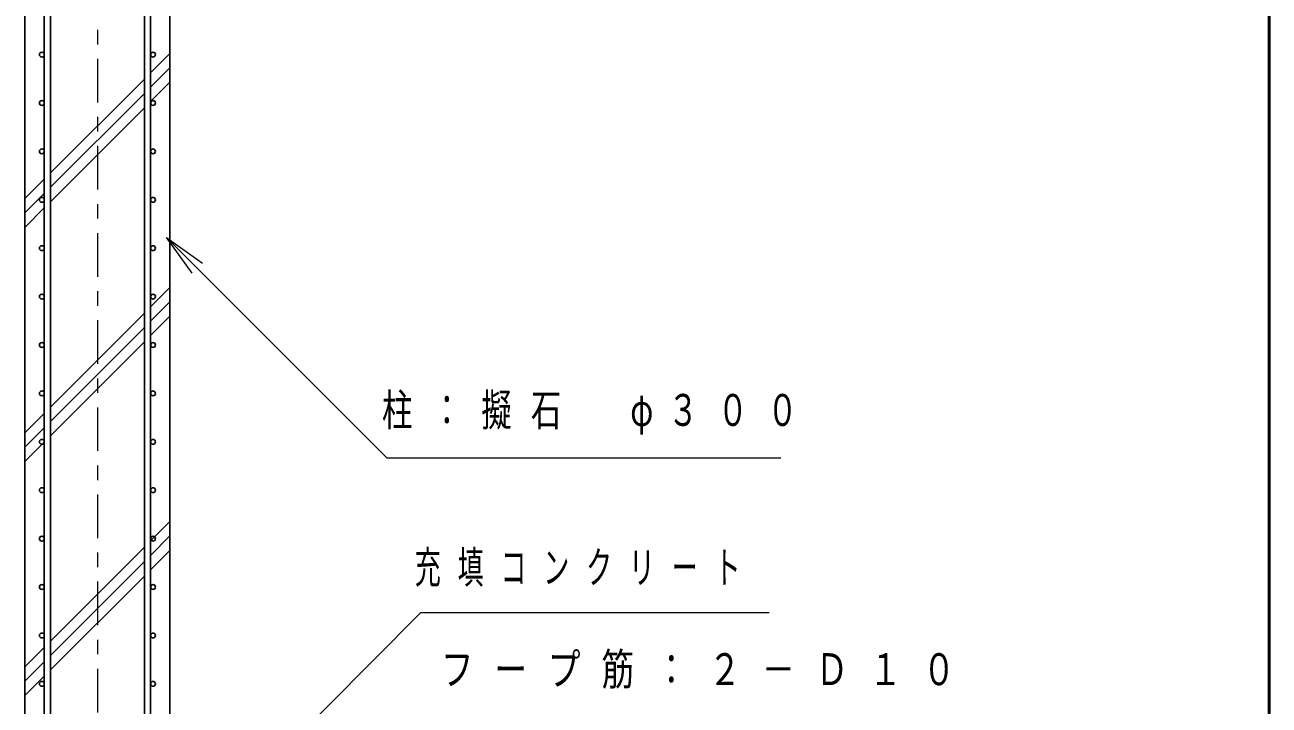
# Model space of a CAD drawing. Units: millimetres on the paper. Extents: x -365 to 10, y -38 to 257.
# Drawn here: x -85.7 to 0, y 123.2 to 170 of the extents above; entities that cross this region are included whole.
import ezdxf

# ---------------------------------------------------------------- set-up
doc = ezdxf.new("R2010")
doc.units = ezdxf.units.MM
doc.linetypes.add('USER2', pattern=[6, 3, -1, 1, -1])
doc.layers.add('LY_1', color=7, linetype='Continuous', lineweight=25)
doc.layers.add('LY_2', color=7, linetype='Continuous', lineweight=13)
doc.styles.add('ＭＳ ゴシック', font='')
doc.styles.get('ＭＳ ゴシック').set_extended_font_data('MS Gothic')

msp = doc.modelspace()

# ---------------------------------------------------------------- linework, layer by layer
at = {"layer": 'LY_1', "linetype": 'USER2', "lineweight": 13}
msp.add_line((-80.749, 221.682), (-80.749, 89.009), dxfattribs=at)
at = {"layer": 'LY_1'}
for p, q in [((-84.416, 195.144), (-84.416, 97.478)), ((-83.983, 195.144), (-83.983, 97.478)), ((-77.516, 195.144), (-77.516, 97.478)), ((-77.083, 195.144), (-77.083, 97.478)), ((-85.749, 194.31), (-85.749, 121.644)), ((-75.749, 194.31), (-75.749, 121.644))]:
    msp.add_line(p, q, dxfattribs=at)
at = {"layer": 'LY_1', "lineweight": 13}
for p, q in [((-77.083, 166.728), (-75.749, 168.061)), ((-77.083, 165.738), (-75.749, 167.071)), ((-83.983, 159.828), (-77.516, 166.294)), ((-77.083, 164.748), (-75.749, 166.081)), ((-83.983, 158.838), (-77.516, 165.304)), ((-83.983, 157.848), (-77.516, 164.315)), ((-85.749, 158.061), (-84.416, 159.394)), ((-85.749, 157.071), (-84.416, 158.404)), ((-85.749, 156.081), (-84.416, 157.415)), ((-74.221, 152.917), (-75.989, 155.391)), ((-75.989, 155.391), (-73.514, 153.624)), ((-75.989, 155.391), (-73.868, 153.27)), ((-77.083, 150.606), (-75.749, 151.939)), ((-77.083, 149.616), (-75.749, 150.949)), ((-83.983, 143.706), (-77.516, 150.172)), ((-77.083, 148.626), (-75.749, 149.959)), ((-83.983, 142.716), (-77.516, 149.182)), ((-83.983, 141.726), (-77.516, 148.192)), ((-85.749, 141.939), (-84.416, 143.272)), ((-85.749, 140.949), (-84.416, 142.282)), ((-85.749, 139.959), (-84.416, 141.292)), ((-77.083, 134.484), (-75.749, 135.817)), ((-77.083, 133.494), (-75.749, 134.827)), ((-83.983, 127.584), (-77.516, 134.05)), ((-77.083, 132.504), (-75.749, 133.837)), ((-83.983, 126.594), (-77.516, 133.06)), ((-83.983, 125.604), (-77.516, 132.07)), ((-85.749, 125.817), (-84.416, 127.15)), ((-85.749, 124.827), (-84.416, 126.16)), ((-85.749, 123.837), (-84.416, 125.17))]:
    msp.add_line(p, q, dxfattribs=at)
for points in [[(-75.989, 155.391), (-60.804, 140.206), (-33.654, 140.206)], [(-74.733, 113.189), (-58.465, 129.552), (-34.465, 129.552)]]:
    msp.add_lwpolyline(points, dxfattribs=at)
at = {"layer": 'LY_1'}
for centre in [(-84.583, 167.977), (-76.916, 167.977), (-84.583, 164.644), (-76.916, 164.644), (-84.583, 161.311), (-76.916, 161.311), (-84.583, 157.977), (-76.916, 157.977), (-84.583, 154.644), (-76.916, 154.644), (-84.583, 151.311), (-76.916, 151.311), (-84.583, 147.978), (-76.916, 147.978), (-84.583, 144.644), (-76.916, 144.644), (-84.583, 141.311), (-76.916, 141.311), (-84.583, 137.978), (-76.916, 137.978), (-84.583, 134.644), (-76.916, 134.644), (-84.583, 131.311), (-76.916, 131.311), (-84.583, 127.978), (-76.916, 127.978), (-84.583, 124.644), (-76.916, 124.644)]:
    msp.add_circle(centre, 0.167, dxfattribs=at)
at = {"layer": 'LY_2', "lineweight": 50}
msp.add_line((0, 0), (0, 257), dxfattribs=at)

# ---------------------------------------------------------------- texts
at = {"layer": 'LY_1', "char_height": 2.199, "attachment_point": 4, "style": 'ＭＳ ゴシック'}
for s, insert in [('\\T1.63;\\W0.7;柱：擬石\u3000φ３００', (-61.142, 143.206)), ('\\T1.64;\\W0.6;充填コンクリート', (-58.882, 132.552)), ('\\T1.64;\\W0.75;フープ筋：２－Ｄ１０', (-57.083, 125.527))]:
    msp.add_mtext(s, dxfattribs=dict(at, insert=insert))

doc.saveas('drawing.dxf')
